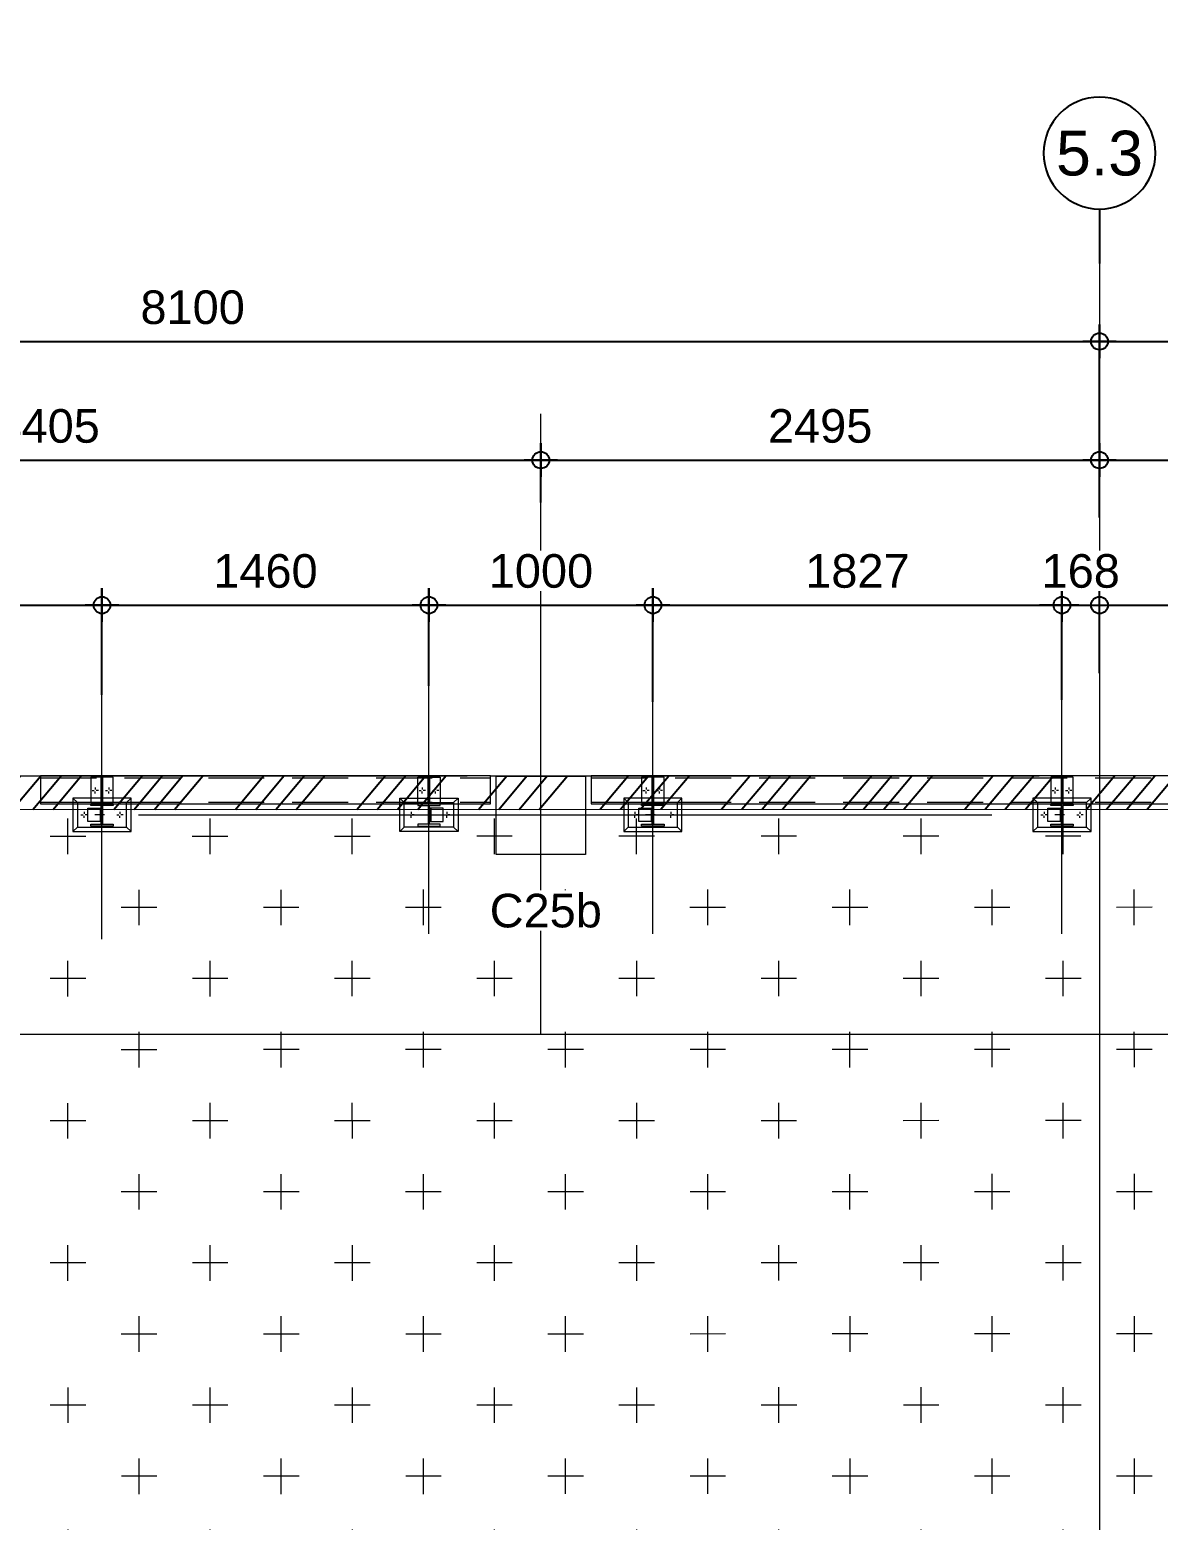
# Model space of a CAD drawing. Header units: millimetres. Extents: x 652937 to 1670132, y 1473552 to 2851037.
# Drawn here: x 663485.59 to 663490.63, y 1524610.45 to 1524617.11 of the extents above; entities that cross this region are included whole.
import ezdxf
from ezdxf.enums import TextEntityAlignment as Align

# ---------------------------------------------------------------- set-up
doc = ezdxf.new("R2010")
doc.units = ezdxf.units.MM
for name, pattern in [('Grid Line', [22.225, 12.7, -3.175, 3.175, -3.175]), ('HIDDEN', [0.375, 0.25, -0.125]), ('XKITLINE00', [0]), ('XKITLINE02', [4, 2, -2])]:
    doc.linetypes.add(name, pattern=pattern)
doc.layers.get('Defpoints').update_dxf_attribs({"color": 255})
for name, color, linetype, lineweight in [('A-FLOR-E', 2, 'Continuous', 9), ('A-WALL', 2, 'Continuous', 25), ('Bolt', 7, 'Continuous', 0), ('Part', 2, 'Continuous', 0), ('S-230-A-FLOOR', 2, 'Continuous', 9), ('S-GRID', 1, 'Continuous', 9)]:
    doc.layers.add(name, color=color, linetype=linetype, lineweight=lineweight)
for name, color, linetype in [('DIM', 1, 'Continuous'), ('Stan-Dim', 5, 'Continuous'), ('TEXT', 3, 'Continuous'), ('VPORT', 250, 'Continuous')]:
    doc.layers.add(name, color=color, linetype=linetype)
doc.styles.add('Arial', font='arial.ttf')
doc.styles.add('CKST2', font='romans.shx', dxfattribs={"width": 0.8, "height": 4})
doc.dimstyles.new('Dim-Cen', dxfattribs={"dimscale": 0.05, "dimtxt": 3, "dimasz": 1, "dimexe": 0, "dimexo": 1, "dimgap": 1.5, "dimtad": 1, "dimdec": 0, "dimlfac": 1000, "dimzin": 1, "dimdsep": 46, "dimtxsty": 'Arial', "dimblk": 'CEN1', "dimcen": 0.09, "dimclrd": 1, "dimclre": 49, "dimclrt": 3, "dimadec": 0, "dimazin": 0, "dimtfac": 1, "dimtdec": 0, "dimtix": 1, "dimtofl": 0, "dimtmove": 2, "dimatfit": 3, "dimfxl": 1, "dimtfill": 1, "dimtolj": 1, "dimtzin": 0, "dimarcsym": 1})

# ---------------------------------------------------------------- blocks, each defined once
blk = doc.blocks.new('CEN1')
at = {"color": 1}
for p, q in [((0, 1.5), (0, -1.5)), ((1.5, 0), (-1.5, 0))]:
    blk.add_line(p, q, dxfattribs=at)
at = {"color": 3}
blk.add_circle((0, 0), 0.75, dxfattribs=at)
blk = doc.blocks.new('*D53')
at = {"color": 49, "lineweight": -2, "transparency": 16777216}
for p, q in [((663483.4701, 1524614.9019), (663483.4701, 1524615.1877)), ((663487.8751, 1524614.9991), (663487.8751, 1524615.1877))]:
    blk.add_line(p, q, dxfattribs=at)
at = {"color": 1, "lineweight": -2, "transparency": 16777216}
blk.add_line((663483.5201, 1524615.1877), (663487.8251, 1524615.1877), dxfattribs=at)
at = {"layer": 'Defpoints', "color": 0, "transparency": 16777216}
for p in [(663487.8751, 1524615.1877), (663487.8751, 1524614.9491), (663483.4701, 1524614.8519)]:
    blk.add_point(p, dxfattribs=at)
at = {"color": 1, "lineweight": -2, "transparency": 16777216, "xscale": 0.05, "yscale": 0.05, "zscale": 0.05, "rotation": 180}
blk.add_blockref('CEN1', (663483.4701, 1524615.1877), dxfattribs=at)
at = {"color": 1, "lineweight": -2, "transparency": 16777216, "xscale": 0.05, "yscale": 0.05, "zscale": 0.05}
blk.add_blockref('CEN1', (663487.8751, 1524615.1877), dxfattribs=at)
at = {"color": 3, "transparency": 16777216, "insert": (663485.6726, 1524615.3393), "char_height": 0.15, "attachment_point": 5, "style": 'Arial', "bg_fill": 3, "box_fill_scale": 1.1, "bg_fill_color": 256, "bg_fill_true_color": 13158600, "bg_fill_transparency": 0}
blk.add_mtext('\\A1;4405', dxfattribs=at)
blk = doc.blocks.new('*D54')
at = {"color": 49, "lineweight": -2, "transparency": 16777216}
for p, q in [((663487.8751, 1524614.9991), (663487.8751, 1524615.1877)), ((663490.3701, 1524615.0056), (663490.3701, 1524615.1877))]:
    blk.add_line(p, q, dxfattribs=at)
at = {"color": 1, "lineweight": -2, "transparency": 16777216}
blk.add_line((663487.9251, 1524615.1877), (663490.3201, 1524615.1877), dxfattribs=at)
at = {"layer": 'Defpoints', "color": 0, "transparency": 16777216}
for p in [(663490.3701, 1524615.1877), (663487.8751, 1524614.9491), (663490.3701, 1524614.9556)]:
    blk.add_point(p, dxfattribs=at)
at = {"color": 1, "lineweight": -2, "transparency": 16777216, "xscale": 0.05, "yscale": 0.05, "zscale": 0.05, "rotation": 180}
blk.add_blockref('CEN1', (663487.8751, 1524615.1877), dxfattribs=at)
at = {"color": 1, "lineweight": -2, "transparency": 16777216, "xscale": 0.05, "yscale": 0.05, "zscale": 0.05}
blk.add_blockref('CEN1', (663490.3701, 1524615.1877), dxfattribs=at)
at = {"color": 3, "transparency": 16777216, "insert": (663489.1226, 1524615.3393), "char_height": 0.15, "attachment_point": 5, "style": 'Arial', "bg_fill": 3, "box_fill_scale": 1.1, "bg_fill_color": 256, "bg_fill_true_color": 13158600, "bg_fill_transparency": 0}
blk.add_mtext('\\A1;2495', dxfattribs=at)
blk = doc.blocks.new('*D55')
at = {"color": 49, "lineweight": -2, "transparency": 16777216}
for p, q in [((663490.3701, 1524615.0056), (663490.3701, 1524615.1877)), ((663492.4551, 1524614.8952), (663492.4551, 1524615.1877))]:
    blk.add_line(p, q, dxfattribs=at)
at = {"color": 1, "lineweight": -2, "transparency": 16777216}
blk.add_line((663490.4201, 1524615.1877), (663492.4051, 1524615.1877), dxfattribs=at)
at = {"layer": 'Defpoints', "color": 0, "transparency": 16777216}
for p in [(663492.4551, 1524615.1877), (663490.3701, 1524614.9556), (663492.4551, 1524614.8452)]:
    blk.add_point(p, dxfattribs=at)
at = {"color": 1, "lineweight": -2, "transparency": 16777216, "xscale": 0.05, "yscale": 0.05, "zscale": 0.05, "rotation": 180}
blk.add_blockref('CEN1', (663490.3701, 1524615.1877), dxfattribs=at)
at = {"color": 1, "lineweight": -2, "transparency": 16777216, "xscale": 0.05, "yscale": 0.05, "zscale": 0.05}
blk.add_blockref('CEN1', (663492.4551, 1524615.1877), dxfattribs=at)
at = {"color": 3, "transparency": 16777216, "insert": (663491.4126, 1524615.3393), "char_height": 0.15, "attachment_point": 5, "style": 'Arial', "bg_fill": 3, "box_fill_scale": 1.1, "bg_fill_color": 256, "bg_fill_true_color": 13158600, "bg_fill_transparency": 0}
blk.add_mtext('\\A1;2085', dxfattribs=at)
blk = doc.blocks.new('*D60')
at = {"color": 49, "lineweight": -2, "transparency": 16777216}
for p, q in [((663482.2702, 1524614.9198), (663482.2702, 1524615.7177)), ((663490.3702, 1524614.9313), (663490.3702, 1524615.7177))]:
    blk.add_line(p, q, dxfattribs=at)
at = {"color": 1, "lineweight": -2, "transparency": 16777216}
blk.add_line((663482.3202, 1524615.7177), (663490.3202, 1524615.7177), dxfattribs=at)
at = {"layer": 'Defpoints', "color": 0, "transparency": 16777216}
for p in [(663490.3702, 1524615.7177), (663482.2702, 1524614.8698), (663490.3702, 1524614.8813)]:
    blk.add_point(p, dxfattribs=at)
at = {"color": 1, "lineweight": -2, "transparency": 16777216, "xscale": 0.05, "yscale": 0.05, "zscale": 0.05, "rotation": 180}
blk.add_blockref('CEN1', (663482.2702, 1524615.7177), dxfattribs=at)
at = {"color": 1, "lineweight": -2, "transparency": 16777216, "xscale": 0.05, "yscale": 0.05, "zscale": 0.05}
blk.add_blockref('CEN1', (663490.3702, 1524615.7177), dxfattribs=at)
at = {"color": 3, "transparency": 16777216, "insert": (663486.3202, 1524615.8693), "char_height": 0.15, "attachment_point": 5, "style": 'Arial', "bg_fill": 3, "box_fill_scale": 1.1, "bg_fill_color": 256, "bg_fill_true_color": 13158600, "bg_fill_transparency": 0}
blk.add_mtext('\\A1;8100', dxfattribs=at)
blk = doc.blocks.new('*D61')
at = {"color": 49, "lineweight": -2, "transparency": 16777216}
for p, q in [((663490.3702, 1524614.9313), (663490.3702, 1524615.7177)), ((663493.1202, 1524614.8336), (663493.1202, 1524615.7177))]:
    blk.add_line(p, q, dxfattribs=at)
at = {"color": 1, "lineweight": -2, "transparency": 16777216}
blk.add_line((663490.4202, 1524615.7177), (663493.0702, 1524615.7177), dxfattribs=at)
at = {"layer": 'Defpoints', "color": 0, "transparency": 16777216}
for p in [(663493.1202, 1524615.7177), (663490.3702, 1524614.8813), (663493.1202, 1524614.7836)]:
    blk.add_point(p, dxfattribs=at)
at = {"color": 1, "lineweight": -2, "transparency": 16777216, "xscale": 0.05, "yscale": 0.05, "zscale": 0.05, "rotation": 180}
blk.add_blockref('CEN1', (663490.3702, 1524615.7177), dxfattribs=at)
at = {"color": 1, "lineweight": -2, "transparency": 16777216, "xscale": 0.05, "yscale": 0.05, "zscale": 0.05}
blk.add_blockref('CEN1', (663493.1202, 1524615.7177), dxfattribs=at)
at = {"color": 3, "transparency": 16777216, "insert": (663491.7452, 1524615.8693), "char_height": 0.15, "attachment_point": 5, "style": 'Arial', "bg_fill": 3, "box_fill_scale": 1.1, "bg_fill_color": 256, "bg_fill_true_color": 13158600, "bg_fill_transparency": 0}
blk.add_mtext('\\A1;2750', dxfattribs=at)
blk = doc.blocks.new('grid2')
at = {"layer": 'Stan-Dim', "color": 3}
blk.add_line((0, -4.87), (0, 0), dxfattribs=at)
blk.add_circle((0, -9.87), 5, dxfattribs=at)
at = {"layer": 'Stan-Dim', "style": 'CKST2', "width": 0.8}
blk.add_attdef('00', text='', height=4, dxfattribs=at).set_placement((0, -9.87), align=Align.MIDDLE_CENTER)
blk = doc.blocks.new('*D397')
at = {"color": 49, "lineweight": -2, "transparency": 16777216}
for p, q in [((663485.9153, 1524614.16), (663485.9153, 1524614.5401)), ((663487.3755, 1524614.18), (663487.3755, 1524614.5401))]:
    blk.add_line(p, q, dxfattribs=at)
at = {"color": 1, "lineweight": -2, "transparency": 16777216}
blk.add_line((663485.9653, 1524614.5401), (663487.3255, 1524614.5401), dxfattribs=at)
at = {"layer": 'Defpoints', "color": 0, "transparency": 16777216}
for p in [(663487.3755, 1524614.5401), (663485.9153, 1524614.11), (663487.3755, 1524614.13)]:
    blk.add_point(p, dxfattribs=at)
at = {"color": 1, "lineweight": -2, "transparency": 16777216, "xscale": 0.05, "yscale": 0.05, "zscale": 0.05, "rotation": 180}
blk.add_blockref('CEN1', (663485.9153, 1524614.5401), dxfattribs=at)
at = {"color": 1, "lineweight": -2, "transparency": 16777216, "xscale": 0.05, "yscale": 0.05, "zscale": 0.05}
blk.add_blockref('CEN1', (663487.3755, 1524614.5401), dxfattribs=at)
at = {"color": 3, "transparency": 16777216, "insert": (663486.6454, 1524614.6917), "char_height": 0.15, "attachment_point": 5, "style": 'Arial', "bg_fill": 3, "box_fill_scale": 1.1, "bg_fill_color": 256, "bg_fill_true_color": 13158600, "bg_fill_transparency": 0}
blk.add_mtext('\\A1;1460', dxfattribs=at)
blk = doc.blocks.new('*D398')
at = {"color": 49, "lineweight": -2, "transparency": 16777216}
for p, q in [((663487.3755, 1524614.18), (663487.3755, 1524614.5401)), ((663488.3759, 1524614.108), (663488.3759, 1524614.5401))]:
    blk.add_line(p, q, dxfattribs=at)
at = {"color": 1, "lineweight": -2, "transparency": 16777216}
blk.add_line((663487.4255, 1524614.5401), (663488.3259, 1524614.5401), dxfattribs=at)
at = {"layer": 'Defpoints', "color": 0, "transparency": 16777216}
for p in [(663488.3759, 1524614.5401), (663487.3755, 1524614.13), (663488.3759, 1524614.058)]:
    blk.add_point(p, dxfattribs=at)
at = {"color": 1, "lineweight": -2, "transparency": 16777216, "xscale": 0.05, "yscale": 0.05, "zscale": 0.05, "rotation": 180}
blk.add_blockref('CEN1', (663487.3755, 1524614.5401), dxfattribs=at)
at = {"color": 1, "lineweight": -2, "transparency": 16777216, "xscale": 0.05, "yscale": 0.05, "zscale": 0.05}
blk.add_blockref('CEN1', (663488.3759, 1524614.5401), dxfattribs=at)
at = {"color": 3, "transparency": 16777216, "insert": (663487.8757, 1524614.6917), "char_height": 0.15, "attachment_point": 5, "style": 'Arial', "bg_fill": 3, "box_fill_scale": 1.1, "bg_fill_color": 256, "bg_fill_true_color": 13158600, "bg_fill_transparency": 0}
blk.add_mtext('\\A1;1000', dxfattribs=at)
blk = doc.blocks.new('*D399')
at = {"color": 49, "lineweight": -2, "transparency": 16777216}
for p, q in [((663488.3759, 1524614.108), (663488.3759, 1524614.5401)), ((663490.2025, 1524614.117), (663490.2025, 1524614.5401))]:
    blk.add_line(p, q, dxfattribs=at)
at = {"color": 1, "lineweight": -2, "transparency": 16777216}
blk.add_line((663488.4259, 1524614.5401), (663490.1525, 1524614.5401), dxfattribs=at)
at = {"layer": 'Defpoints', "color": 0, "transparency": 16777216}
for p in [(663490.2025, 1524614.5401), (663490.2025, 1524614.067), (663488.3759, 1524614.058)]:
    blk.add_point(p, dxfattribs=at)
at = {"color": 1, "lineweight": -2, "transparency": 16777216, "xscale": 0.05, "yscale": 0.05, "zscale": 0.05, "rotation": 180}
blk.add_blockref('CEN1', (663488.3759, 1524614.5401), dxfattribs=at)
at = {"color": 1, "lineweight": -2, "transparency": 16777216, "xscale": 0.05, "yscale": 0.05, "zscale": 0.05}
blk.add_blockref('CEN1', (663490.2025, 1524614.5401), dxfattribs=at)
at = {"color": 3, "transparency": 16777216, "insert": (663489.2892, 1524614.6917), "char_height": 0.15, "attachment_point": 5, "style": 'Arial', "bg_fill": 3, "box_fill_scale": 1.1, "bg_fill_color": 256, "bg_fill_true_color": 13158600, "bg_fill_transparency": 0}
blk.add_mtext('\\A1;1827', dxfattribs=at)
blk = doc.blocks.new('3')
at = {"layer": 'Bolt', "color": 11, "linetype": 'XKITLINE00', "lineweight": 0}
for p, q in [((-110.425, -24.252), (-110.379, -24.252)), ((-110.355, -24.182), (-110.355, -24.228)), ((-110.355, -24.322), (-110.355, -24.275)), ((-110.285, -24.252), (-110.332, -24.252)), ((-109.882, -24.502), (-109.836, -24.502)), ((-109.882, -24.502), (-109.836, -24.502)), ((-109.812, -24.432), (-109.812, -24.478)), ((-109.812, -24.432), (-109.812, -24.478)), ((-109.812, -24.572), (-109.812, -24.525)), ((-109.812, -24.572), (-109.812, -24.525)), ((-109.742, -24.502), (-109.789, -24.502)), ((-109.742, -24.502), (-109.789, -24.502)), ((-109.882, -24.802), (-109.836, -24.802)), ((-109.882, -24.802), (-109.836, -24.802)), ((-109.812, -24.732), (-109.812, -24.778)), ((-109.812, -24.732), (-109.812, -24.778)), ((-109.812, -24.872), (-109.812, -24.825)), ((-109.812, -24.872), (-109.812, -24.825)), ((-109.742, -24.802), (-109.789, -24.802)), ((-109.742, -24.802), (-109.789, -24.802)), ((-110.425, -25.052), (-110.379, -25.052)), ((-110.355, -24.982), (-110.355, -25.028)), ((-110.355, -25.122), (-110.355, -25.075)), ((-110.285, -25.052), (-110.332, -25.052)), ((-110.425, -31.553), (-110.379, -31.553)), ((-110.355, -31.483), (-110.355, -31.53)), ((-110.355, -31.623), (-110.355, -31.576)), ((-110.285, -31.553), (-110.332, -31.553)), ((-109.882, -31.803), (-109.836, -31.803)), ((-109.882, -31.803), (-109.836, -31.803)), ((-109.812, -31.733), (-109.812, -31.78)), ((-109.812, -31.733), (-109.812, -31.78)), ((-109.812, -31.873), (-109.812, -31.826)), ((-109.812, -31.873), (-109.812, -31.826)), ((-109.742, -31.803), (-109.789, -31.803)), ((-109.742, -31.803), (-109.789, -31.803)), ((-109.882, -32.103), (-109.836, -32.103)), ((-109.882, -32.103), (-109.836, -32.103)), ((-109.812, -32.033), (-109.812, -32.08)), ((-109.812, -32.033), (-109.812, -32.08)), ((-109.812, -32.173), (-109.812, -32.126)), ((-109.812, -32.173), (-109.812, -32.126)), ((-109.742, -32.103), (-109.789, -32.103)), ((-109.742, -32.103), (-109.789, -32.103)), ((-110.425, -32.353), (-110.379, -32.353)), ((-110.355, -32.283), (-110.355, -32.33)), ((-110.355, -32.423), (-110.355, -32.376)), ((-110.285, -32.353), (-110.332, -32.353)), ((-110.425, -36.552), (-110.379, -36.552)), ((-110.355, -36.482), (-110.355, -36.529)), ((-110.355, -36.622), (-110.355, -36.576)), ((-110.285, -36.552), (-110.332, -36.552)), ((-109.882, -36.802), (-109.836, -36.802)), ((-109.882, -36.802), (-109.836, -36.802)), ((-109.812, -36.732), (-109.812, -36.779)), ((-109.812, -36.732), (-109.812, -36.779)), ((-109.812, -36.872), (-109.812, -36.826)), ((-109.812, -36.872), (-109.812, -36.826)), ((-109.742, -36.802), (-109.789, -36.802)), ((-109.742, -36.802), (-109.789, -36.802)), ((-109.882, -37.102), (-109.836, -37.102)), ((-109.882, -37.102), (-109.836, -37.102)), ((-109.812, -37.032), (-109.812, -37.079)), ((-109.812, -37.032), (-109.812, -37.079)), ((-109.812, -37.172), (-109.812, -37.126)), ((-109.812, -37.172), (-109.812, -37.126)), ((-109.742, -37.102), (-109.789, -37.102)), ((-109.742, -37.102), (-109.789, -37.102)), ((-110.425, -37.352), (-110.379, -37.352)), ((-110.355, -37.282), (-110.355, -37.329)), ((-110.355, -37.422), (-110.355, -37.376)), ((-110.285, -37.352), (-110.332, -37.352)), ((-110.425, -45.69), (-110.379, -45.69)), ((-110.355, -45.62), (-110.355, -45.667)), ((-110.355, -45.76), (-110.355, -45.714)), ((-110.285, -45.69), (-110.332, -45.69)), ((-109.812, -45.87), (-109.812, -45.917)), ((-109.812, -45.87), (-109.812, -45.917)), ((-109.882, -45.94), (-109.836, -45.94)), ((-109.882, -45.94), (-109.836, -45.94)), ((-109.882, -46.24), (-109.836, -46.24)), ((-109.882, -46.24), (-109.836, -46.24)), ((-109.812, -46.01), (-109.812, -45.964)), ((-109.812, -46.01), (-109.812, -45.964)), ((-109.812, -46.17), (-109.812, -46.217)), ((-109.812, -46.17), (-109.812, -46.217)), ((-109.742, -45.94), (-109.789, -45.94)), ((-109.742, -45.94), (-109.789, -45.94)), ((-109.742, -46.24), (-109.789, -46.24)), ((-109.742, -46.24), (-109.789, -46.24)), ((-110.425, -46.49), (-110.379, -46.49)), ((-110.355, -46.42), (-110.355, -46.467)), ((-110.355, -46.56), (-110.355, -46.514)), ((-110.285, -46.49), (-110.332, -46.49)), ((-109.812, -46.31), (-109.812, -46.264)), ((-109.812, -46.31), (-109.812, -46.264))]:
    blk.add_line(p, q, dxfattribs=at)
at = {"layer": 'Bolt', "color": 11, "linetype": 'XKITLINE02', "lineweight": 0}
for p, q in [((-110.453, -24.637), (-110.453, -24.612)), ((-110.355, -24.706), (-110.355, -24.492)), ((-110.258, -24.637), (-110.258, -24.612)), ((-110.39, -24.667), (-110.39, -24.637)), ((-110.32, -24.667), (-110.32, -24.637)), ((-110.39, -31.938), (-110.39, -31.968)), ((-110.355, -31.898), (-110.355, -32.113)), ((-110.32, -31.938), (-110.32, -31.968)), ((-110.453, -31.968), (-110.453, -31.993)), ((-110.258, -31.968), (-110.258, -31.993)), ((-110.453, -36.937), (-110.453, -36.912)), ((-110.355, -37.007), (-110.355, -36.792)), ((-110.258, -36.937), (-110.258, -36.912)), ((-110.39, -36.967), (-110.39, -36.937)), ((-110.32, -36.967), (-110.32, -36.937)), ((-110.453, -46.075), (-110.453, -46.05)), ((-110.39, -46.105), (-110.39, -46.075)), ((-110.355, -46.145), (-110.355, -45.93)), ((-110.32, -46.105), (-110.32, -46.075)), ((-110.258, -46.075), (-110.258, -46.05))]:
    blk.add_line(p, q, dxfattribs=at)
at = {"layer": 'Part', "color": 251, "linetype": 'HIDDEN', "lineweight": 0, "ltscale": 5}
for p, q in [((-110.072, -23.277), (-110.072, -33.328)), ((-109.527, -23.277), (-109.527, -33.328)), ((-110.072, -35.578), (-110.072, -56.603)), ((-109.527, -35.578), (-109.527, -56.603))]:
    blk.add_line(p, q, dxfattribs=at)
at = {"layer": 'Part', "color": 2, "lineweight": 0}
for p, q in [((-110.63, -24.102), (-110.73, -24.002)), ((-109.98, -24.002), (-110.08, -24.102)), ((-110.205, -24.612), (-110.505, -24.612)), ((-110.73, -25.302), (-110.63, -25.202)), ((-110.08, -25.202), (-109.98, -25.302)), ((-110.73, -31.303), (-110.63, -31.403)), ((-110.08, -31.403), (-109.98, -31.303)), ((-110.205, -31.993), (-110.505, -31.993)), ((-110.63, -32.503), (-110.73, -32.603)), ((-109.98, -32.603), (-110.08, -32.503)), ((-110.63, -36.402), (-110.73, -36.302)), ((-109.98, -36.302), (-110.08, -36.402)), ((-110.205, -36.912), (-110.505, -36.912)), ((-110.73, -37.602), (-110.63, -37.502)), ((-110.08, -37.502), (-109.98, -37.602)), ((-110.63, -45.54), (-110.73, -45.44)), ((-109.98, -45.44), (-110.08, -45.54)), ((-110.205, -46.05), (-110.505, -46.05)), ((-110.73, -46.74), (-110.63, -46.64)), ((-110.08, -46.64), (-109.98, -46.74))]:
    blk.add_line(p, q, dxfattribs=at)
at = {"layer": 'Part', "color": 11, "linetype": 'XKITLINE02', "lineweight": 0}
for p, q in [((-110.205, -24.637), (-110.505, -24.637)), ((-109.962, -24.637), (-109.962, -24.667)), ((-109.962, -31.968), (-109.962, -31.938)), ((-110.205, -31.968), (-110.505, -31.968)), ((-110.205, -36.937), (-110.505, -36.937)), ((-109.962, -36.937), (-109.962, -36.967)), ((-110.205, -46.075), (-110.505, -46.075)), ((-109.962, -46.075), (-109.962, -46.105))]:
    blk.add_line(p, q, dxfattribs=at)
at = {"layer": 'Part', "color": 2, "linetype": 'XKITLINE02', "lineweight": 0}
for p, q in [((-109.512, -24.637), (-110.08, -24.637)), ((-110.08, -24.637), (-109.512, -24.637)), ((-109.512, -24.667), (-110.08, -24.667)), ((-110.08, -24.667), (-109.512, -24.667)), ((-109.512, -31.938), (-110.08, -31.938)), ((-110.08, -31.938), (-109.512, -31.938)), ((-109.512, -31.968), (-110.08, -31.968)), ((-110.08, -31.968), (-109.512, -31.968)), ((-109.512, -36.937), (-110.08, -36.937)), ((-110.08, -36.937), (-109.512, -36.937)), ((-109.512, -36.967), (-110.08, -36.967)), ((-110.08, -36.967), (-109.512, -36.967)), ((-109.512, -46.075), (-110.08, -46.075)), ((-110.08, -46.075), (-109.512, -46.075)), ((-109.512, -46.105), (-110.08, -46.105)), ((-110.08, -46.105), (-109.512, -46.105))]:
    blk.add_line(p, q, dxfattribs=at)
at = {"layer": 'Part', "color": 4, "lineweight": 0}
for points in [[(-109.487, -33.328), (-109.487, -23.277), (-110.112, -23.277), (-110.112, -33.328)], [(-109.487, -56.603), (-109.487, -35.578), (-110.112, -35.578), (-110.112, -56.603)]]:
    blk.add_lwpolyline(points, close=True, dxfattribs=at)
at = {"layer": 'Part', "color": 2, "lineweight": 0}
for points in [[(-109.98, -24.402), (-109.98, -24.002), (-110.73, -24.002), (-110.73, -25.302), (-109.98, -25.302), (-109.98, -24.902)], [(-110.505, -24.637), (-110.505, -24.337), (-110.205, -24.337), (-110.205, -24.637)], [(-109.98, -32.203), (-109.98, -32.603), (-110.73, -32.603), (-110.73, -31.303), (-109.98, -31.303), (-109.98, -31.703)], [(-110.505, -31.968), (-110.505, -32.268), (-110.205, -32.268), (-110.205, -31.968)], [(-109.98, -36.702), (-109.98, -36.302), (-110.73, -36.302), (-110.73, -37.602), (-109.98, -37.602), (-109.98, -37.202)], [(-110.505, -36.937), (-110.505, -36.637), (-110.205, -36.637), (-110.205, -36.937)], [(-109.98, -45.84), (-109.98, -45.44), (-110.73, -45.44), (-110.73, -46.74), (-109.98, -46.74), (-109.98, -46.34)], [(-110.505, -46.075), (-110.505, -45.775), (-110.205, -45.775), (-110.205, -46.075)]]:
    blk.add_lwpolyline(points, dxfattribs=at)
for points in [[(-110.08, -25.202), (-110.08, -24.102), (-110.63, -24.102), (-110.63, -25.202)], [(-110.565, -24.402), (-110.565, -24.637), (-110.145, -24.637), (-110.145, -24.402), (-110.105, -24.402), (-110.105, -24.902), (-110.145, -24.902), (-110.145, -24.667), (-110.565, -24.667), (-110.565, -24.902), (-110.605, -24.902), (-110.605, -24.402)], [(-110.08, -31.403), (-110.08, -32.503), (-110.63, -32.503), (-110.63, -31.403)], [(-110.565, -32.203), (-110.565, -31.968), (-110.145, -31.968), (-110.145, -32.203), (-110.105, -32.203), (-110.105, -31.703), (-110.145, -31.703), (-110.145, -31.938), (-110.565, -31.938), (-110.565, -31.703), (-110.605, -31.703), (-110.605, -32.203)], [(-110.08, -37.502), (-110.08, -36.402), (-110.63, -36.402), (-110.63, -37.502)], [(-110.565, -36.702), (-110.565, -36.937), (-110.145, -36.937), (-110.145, -36.702), (-110.105, -36.702), (-110.105, -37.202), (-110.145, -37.202), (-110.145, -36.967), (-110.565, -36.967), (-110.565, -37.202), (-110.605, -37.202), (-110.605, -36.702)], [(-110.08, -46.64), (-110.08, -45.54), (-110.63, -45.54), (-110.63, -46.64)], [(-110.565, -45.84), (-110.565, -46.075), (-110.145, -46.075), (-110.145, -45.84), (-110.105, -45.84), (-110.105, -46.34), (-110.145, -46.34), (-110.145, -46.105), (-110.565, -46.105), (-110.565, -46.34), (-110.605, -46.34), (-110.605, -45.84)]]:
    blk.add_lwpolyline(points, close=True, dxfattribs=at)
at = {"layer": 'Part', "color": 2, "linetype": 'XKITLINE02', "lineweight": 0}
for points in [[(-110.08, -24.902), (-109.512, -24.902), (-109.512, -24.402), (-110.08, -24.402)], [(-110.08, -31.703), (-109.512, -31.703), (-109.512, -32.203), (-110.08, -32.203)], [(-110.08, -37.202), (-109.512, -37.202), (-109.512, -36.702), (-110.08, -36.702)], [(-110.08, -46.34), (-109.512, -46.34), (-109.512, -45.84), (-110.08, -45.84)]]:
    blk.add_lwpolyline(points, dxfattribs=at)
at = {"layer": 'Part', "color": 2, "linetype": 'HIDDEN', "lineweight": 0}
for points in [[(-109.98, -24.902), (-109.98, -24.402)], [(-109.98, -31.703), (-109.98, -32.203)], [(-109.98, -37.202), (-109.98, -36.702)], [(-109.98, -46.34), (-109.98, -45.84)]]:
    blk.add_lwpolyline(points, dxfattribs=at)
blk = doc.blocks.new('*D2388')
at = {"color": 49, "lineweight": -2, "transparency": 16777216}
for p, q in [((663490.2025, 1524614.1919), (663490.2025, 1524614.5401)), ((663492.0304, 1524614.1919), (663492.0304, 1524614.5401))]:
    blk.add_line(p, q, dxfattribs=at)
at = {"color": 1, "lineweight": -2, "transparency": 16777216}
blk.add_line((663490.2525, 1524614.5401), (663491.9804, 1524614.5401), dxfattribs=at)
at = {"layer": 'Defpoints', "color": 0, "transparency": 16777216}
for p in [(663492.0304, 1524614.5401), (663490.2025, 1524614.1419), (663492.0304, 1524614.1419)]:
    blk.add_point(p, dxfattribs=at)
at = {"color": 1, "lineweight": -2, "transparency": 16777216, "xscale": 0.05, "yscale": 0.05, "zscale": 0.05, "rotation": 180}
blk.add_blockref('CEN1', (663490.2025, 1524614.5401), dxfattribs=at)
at = {"color": 1, "lineweight": -2, "transparency": 16777216, "xscale": 0.05, "yscale": 0.05, "zscale": 0.05}
blk.add_blockref('CEN1', (663492.0304, 1524614.5401), dxfattribs=at)
at = {"color": 3, "transparency": 16777216, "insert": (663491.1165, 1524614.6917), "char_height": 0.15, "attachment_point": 5, "style": 'Arial', "bg_fill": 3, "box_fill_scale": 1.1, "bg_fill_color": 256, "bg_fill_true_color": 13158600, "bg_fill_transparency": 0}
blk.add_mtext('\\A1;1828', dxfattribs=at)
blk = doc.blocks.new('*D2389')
at = {"color": 49, "lineweight": -2, "transparency": 16777216}
for p, q in [((663482.2703, 1524614.2238), (663482.2703, 1524614.5401)), ((663485.9153, 1524614.1397), (663485.9153, 1524614.5401))]:
    blk.add_line(p, q, dxfattribs=at)
at = {"color": 1, "lineweight": -2, "transparency": 16777216}
blk.add_line((663482.3203, 1524614.5401), (663485.8653, 1524614.5401), dxfattribs=at)
at = {"layer": 'Defpoints', "color": 0, "transparency": 16777216}
for p in [(663485.9153, 1524614.5401), (663482.2703, 1524614.1738), (663485.9153, 1524614.0897)]:
    blk.add_point(p, dxfattribs=at)
at = {"color": 1, "lineweight": -2, "transparency": 16777216, "xscale": 0.05, "yscale": 0.05, "zscale": 0.05, "rotation": 180}
blk.add_blockref('CEN1', (663482.2703, 1524614.5401), dxfattribs=at)
at = {"color": 1, "lineweight": -2, "transparency": 16777216, "xscale": 0.05, "yscale": 0.05, "zscale": 0.05}
blk.add_blockref('CEN1', (663485.9153, 1524614.5401), dxfattribs=at)
at = {"color": 3, "transparency": 16777216, "insert": (663484.0928, 1524614.6917), "char_height": 0.15, "attachment_point": 5, "style": 'Arial', "bg_fill": 3, "box_fill_scale": 1.1, "bg_fill_color": 256, "bg_fill_true_color": 13158600, "bg_fill_transparency": 0}
blk.add_mtext('\\A1;3645', dxfattribs=at)
blk = doc.blocks.new('*D4460')
at = {"color": 1, "lineweight": -2, "transparency": 16777216}
for p, q in [((663490.1525, 1524614.5401), (663490.1025, 1524614.5401)), ((663490.4203, 1524614.5401), (663490.4703, 1524614.5401))]:
    blk.add_line(p, q, dxfattribs=at)
at = {"color": 49, "lineweight": -2, "transparency": 16777216}
for p, q in [((663490.2025, 1524614.2366), (663490.2025, 1524614.5401)), ((663490.3703, 1524614.2366), (663490.3703, 1524614.5401))]:
    blk.add_line(p, q, dxfattribs=at)
at = {"layer": 'Defpoints', "color": 0, "transparency": 16777216}
for p in [(663490.3703, 1524614.5401), (663490.2025, 1524614.1866), (663490.3703, 1524614.1866)]:
    blk.add_point(p, dxfattribs=at)
at = {"color": 1, "lineweight": -2, "transparency": 16777216, "xscale": 0.05, "yscale": 0.05, "zscale": 0.05}
blk.add_blockref('CEN1', (663490.2025, 1524614.5401), dxfattribs=at)
at = {"color": 1, "lineweight": -2, "transparency": 16777216, "xscale": 0.05, "yscale": 0.05, "zscale": 0.05, "rotation": 180}
blk.add_blockref('CEN1', (663490.3703, 1524614.5401), dxfattribs=at)
at = {"color": 3, "transparency": 16777216, "insert": (663490.2864, 1524614.6917), "char_height": 0.15, "attachment_point": 5, "style": 'Arial', "bg_fill": 3, "box_fill_scale": 1.1, "bg_fill_color": 256, "bg_fill_true_color": 13158600, "bg_fill_transparency": 0}
blk.add_mtext('\\A1;168', dxfattribs=at)

msp = doc.modelspace()

# ---------------------------------------------------------------- hatches: boundary and pattern name
at = {"layer": 'A-FLOR-E'}
h = msp.add_hatch(dxfattribs=at)
h.set_pattern_fill('CROSS', color=250, scale=0.05, angle=210.769)
h.set_pattern_definition([(90.0083, (663482.27438, 1524585.80472), (-0.317546, 0.317454), [0.15875, -0.47625]), (180.0083, (663482.35374, 1524585.8841), (-0.317454, -0.317546), [0.15875, -0.47625])])
h.paths.add_polyline_path([(663482.9233, 1524600.9022), (663482.9231, 1524601.7023), (663483.6729, 1524601.7024), (663483.6731, 1524600.9023)], flags=16)
h.paths.add_polyline_path([(663491.0829, 1524602.253), (663491.0832, 1524602.3472), (663492.4327, 1524602.3473), (663492.4327, 1524605.3175), (663492.4327, 1524613.6288), (663480.7207, 1524613.6361), (663480.7231, 1524597.0633), (663485.4679, 1524597.0724), (663485.4679, 1524602.2523)])
at = {"layer": 'TEXT'}
h = msp.add_hatch(dxfattribs=at)
h.set_pattern_fill('ANSI34', color=250, scale=0.021831, angle=305.769)
h.set_pattern_definition([(230.0083, (663488.8553, 1524590.21465), (0.318622, -0.267277), []), (230.0083, (663488.75766, 1524590.2061), (0.318622, -0.267277), []), (230.0083, (663488.66, 1524590.19753), (0.318622, -0.267277), []), (230.0083, (663488.56236, 1524590.18897), (0.318622, -0.267277), [])])
h.paths.add_polyline_path([(663480.7224, 1524597.0722), (663480.7207, 1524613.6271), (663492.4307, 1524613.6289), (663492.4324, 1524597.074)], flags=16)
h.paths.add_polyline_path([(663480.5724, 1524596.9222), (663480.5716, 1524613.778), (663492.5811, 1524613.7782), (663492.582, 1524596.9224)])
at = {"layer": 'VPORT'}
h = msp.add_hatch(dxfattribs=at)
h.set_pattern_fill('ANGLE', color=6)
h.set_pattern_definition([(235.288, (663627.358, 1524790.5456), (5.74185, -3.9776), [5.08, -1.905]), (325.288, (663627.358, 1524790.5456), (3.9776, 5.74185), [5.08, -1.905])])
h.paths.add_polyline_path([(663617.8537, 1524792.0691), (663619.0867, 1524791.215), (663617.3783, 1524788.7489), (663616.1453, 1524789.603)])
edge = h.paths.add_edge_path(flags=16)
edge.add_line((663617.5126, 1524790.4806), (663617.7194, 1524790.3374))
edge = h.paths.add_edge_path(flags=16)
edge.add_line((663617.5444, 1524790.3056), (663617.6876, 1524790.5124))
h.paths.add_polyline_path([(663612.4437, 1524784.2591), (663613.6767, 1524783.405), (663611.9683, 1524780.9389), (663610.7353, 1524781.793)])
edge = h.paths.add_edge_path(flags=16)
edge.add_line((663612.1026, 1524782.6706), (663612.3094, 1524782.5274))
edge = h.paths.add_edge_path(flags=16)
edge.add_line((663612.1344, 1524782.4956), (663612.2776, 1524782.7024))
h.paths.add_polyline_path([(663604.7567, 1524773.1621), (663605.9897, 1524772.308), (663604.2813, 1524769.8419), (663603.0483, 1524770.696)])
edge = h.paths.add_edge_path(flags=16)
edge.add_line((663604.4156, 1524771.5736), (663604.6224, 1524771.4304))
edge = h.paths.add_edge_path(flags=16)
edge.add_line((663604.4474, 1524771.3986), (663604.5906, 1524771.6054))
h.paths.add_polyline_path([(663599.8027, 1524766.0101), (663601.0357, 1524765.156), (663599.3273, 1524762.6899), (663598.0943, 1524763.544)])
edge = h.paths.add_edge_path(flags=16)
edge.add_line((663599.4616, 1524764.4216), (663599.6684, 1524764.2784))
edge = h.paths.add_edge_path(flags=16)
edge.add_line((663599.4934, 1524764.2466), (663599.6366, 1524764.4534))
h.paths.add_polyline_path([(663592.6837, 1524755.7351), (663593.9167, 1524754.881), (663592.2083, 1524752.4149), (663590.9753, 1524753.269)])
edge = h.paths.add_edge_path(flags=16)
edge.add_line((663592.3426, 1524754.1466), (663592.5494, 1524754.0034))
edge = h.paths.add_edge_path(flags=16)
edge.add_line((663592.3744, 1524753.9716), (663592.5176, 1524754.1784))
h.paths.add_polyline_path([(663585.2817, 1524745.0491), (663586.5147, 1524744.195), (663584.8063, 1524741.7289), (663583.5733, 1524742.583)])
edge = h.paths.add_edge_path(flags=16)
edge.add_line((663584.9406, 1524743.4606), (663585.1474, 1524743.3174))
edge = h.paths.add_edge_path(flags=16)
edge.add_line((663584.9724, 1524743.2856), (663585.1156, 1524743.4924))
h.paths.add_polyline_path([(663578.7897, 1524735.6781), (663580.0227, 1524734.824), (663578.3143, 1524732.3579), (663577.0813, 1524733.212)])
edge = h.paths.add_edge_path(flags=16)
edge.add_line((663578.4486, 1524734.0896), (663578.6554, 1524733.9464))
edge = h.paths.add_edge_path(flags=16)
edge.add_line((663578.4804, 1524733.9146), (663578.6236, 1524734.1214))
h.paths.add_polyline_path([(663572.2977, 1524726.3071), (663573.5307, 1524725.453), (663571.8223, 1524722.9869), (663570.5893, 1524723.841)])
edge = h.paths.add_edge_path(flags=16)
edge.add_line((663571.9566, 1524724.7186), (663572.1634, 1524724.5754))
edge = h.paths.add_edge_path(flags=16)
edge.add_line((663571.9884, 1524724.5436), (663572.1316, 1524724.7504))
h.paths.add_polyline_path([(663565.8057, 1524716.9351), (663567.0387, 1524716.081), (663565.3303, 1524713.6149), (663564.0973, 1524714.469)])
edge = h.paths.add_edge_path(flags=16)
edge.add_line((663565.4646, 1524715.3466), (663565.6714, 1524715.2034))
edge = h.paths.add_edge_path(flags=16)
edge.add_line((663565.4964, 1524715.1716), (663565.6396, 1524715.3784))
h.paths.add_polyline_path([(663559.3147, 1524707.5641), (663560.5477, 1524706.71), (663558.8393, 1524704.2439), (663557.6063, 1524705.098)])
edge = h.paths.add_edge_path(flags=16)
edge.add_line((663558.9736, 1524705.9756), (663559.1804, 1524705.8324))
edge = h.paths.add_edge_path(flags=16)
edge.add_line((663559.0054, 1524705.8006), (663559.1486, 1524706.0074))
h.paths.add_polyline_path([(663552.8227, 1524698.1931), (663554.0557, 1524697.339), (663552.3473, 1524694.8729), (663551.1143, 1524695.727)])
edge = h.paths.add_edge_path(flags=16)
edge.add_line((663552.4816, 1524696.6046), (663552.6884, 1524696.4614))
edge = h.paths.add_edge_path(flags=16)
edge.add_line((663552.5134, 1524696.4296), (663552.6566, 1524696.6364))
h.paths.add_polyline_path([(663546.3307, 1524688.8221), (663547.5637, 1524687.968), (663545.8553, 1524685.5019), (663544.6223, 1524686.356)])
edge = h.paths.add_edge_path(flags=16)
edge.add_line((663545.9896, 1524687.2336), (663546.1964, 1524687.0904))
edge = h.paths.add_edge_path(flags=16)
edge.add_line((663546.0214, 1524687.0586), (663546.1646, 1524687.2654))
h.paths.add_polyline_path([(663539.8387, 1524679.4511), (663541.0717, 1524678.597), (663539.3633, 1524676.1309), (663538.1303, 1524676.985)])
edge = h.paths.add_edge_path(flags=16)
edge.add_line((663539.4976, 1524677.8626), (663539.7044, 1524677.7194))
edge = h.paths.add_edge_path(flags=16)
edge.add_line((663539.5294, 1524677.6876), (663539.6726, 1524677.8944))
h.paths.add_polyline_path([(663533.3477, 1524670.0801), (663534.5807, 1524669.226), (663532.8723, 1524666.7599), (663531.6393, 1524667.614)])
edge = h.paths.add_edge_path(flags=16)
edge.add_line((663533.0066, 1524668.4916), (663533.2134, 1524668.3484))
edge = h.paths.add_edge_path(flags=16)
edge.add_line((663533.0384, 1524668.3166), (663533.1816, 1524668.5234))
h.paths.add_polyline_path([(663526.8557, 1524660.7091), (663528.0887, 1524659.855), (663526.3803, 1524657.3889), (663525.1473, 1524658.243)])
edge = h.paths.add_edge_path(flags=16)
edge.add_line((663526.5146, 1524659.1206), (663526.7214, 1524658.9774))
edge = h.paths.add_edge_path(flags=16)
edge.add_line((663526.5464, 1524658.9456), (663526.6896, 1524659.1524))
h.paths.add_polyline_path([(663520.3637, 1524651.3381), (663521.5967, 1524650.484), (663519.8883, 1524648.0179), (663518.6553, 1524648.872)])
edge = h.paths.add_edge_path(flags=16)
edge.add_line((663520.0226, 1524649.7496), (663520.2294, 1524649.6064))
edge = h.paths.add_edge_path(flags=16)
edge.add_line((663520.0544, 1524649.5746), (663520.1976, 1524649.7814))
h.paths.add_polyline_path([(663513.8717, 1524641.9671), (663515.1047, 1524641.113), (663513.3963, 1524638.6469), (663512.1633, 1524639.501)])
edge = h.paths.add_edge_path(flags=16)
edge.add_line((663513.5306, 1524640.3786), (663513.7374, 1524640.2354))
edge = h.paths.add_edge_path(flags=16)
edge.add_line((663513.5624, 1524640.2036), (663513.7056, 1524640.4104))
h.paths.add_polyline_path([(663507.3807, 1524632.5961), (663508.6137, 1524631.742), (663506.9053, 1524629.2759), (663505.6723, 1524630.13)])
edge = h.paths.add_edge_path(flags=16)
edge.add_line((663507.0396, 1524631.0076), (663507.2464, 1524630.8644))
edge = h.paths.add_edge_path(flags=16)
edge.add_line((663507.0714, 1524630.8326), (663507.2146, 1524631.0394))
h.paths.add_polyline_path([(663500.8887, 1524623.2251), (663502.1217, 1524622.371), (663500.4133, 1524619.9049), (663499.1803, 1524620.759)])
edge = h.paths.add_edge_path(flags=16)
edge.add_line((663500.5476, 1524621.6366), (663500.7544, 1524621.4934))
edge = h.paths.add_edge_path(flags=16)
edge.add_line((663500.5794, 1524621.4616), (663500.7226, 1524621.6684))
h.paths.add_polyline_path([(663494.3967, 1524613.8531), (663495.6297, 1524612.999), (663493.9213, 1524610.5329), (663492.6883, 1524611.387)])
edge = h.paths.add_edge_path(flags=16)
edge.add_line((663494.0556, 1524612.2646), (663494.2624, 1524612.1214))
edge = h.paths.add_edge_path(flags=16)
edge.add_line((663494.0874, 1524612.0896), (663494.2306, 1524612.2964))
h.paths.add_polyline_path([(663487.2787, 1524603.5781), (663488.5117, 1524602.724), (663486.8033, 1524600.2579), (663485.5703, 1524601.112)])
edge = h.paths.add_edge_path(flags=16)
edge.add_line((663486.9376, 1524601.9896), (663487.1444, 1524601.8464))
edge = h.paths.add_edge_path(flags=16)
edge.add_line((663486.9694, 1524601.8146), (663487.1126, 1524602.0214))
h.paths.add_polyline_path([(663481.4137, 1524595.1111), (663482.6467, 1524594.257), (663480.9383, 1524591.7909), (663479.7053, 1524592.645)])
edge = h.paths.add_edge_path(flags=16)
edge.add_line((663481.0726, 1524593.5226), (663481.2794, 1524593.3794))
edge = h.paths.add_edge_path(flags=16)
edge.add_line((663481.1044, 1524593.3476), (663481.2476, 1524593.5544))

# ---------------------------------------------------------------- linework, layer by layer
at = {"layer": 'A-WALL', "color": 250, "linetype": 'HIDDEN', "lineweight": 13, "ltscale": 8}
for p, q in [((663485.9153, 1524613.049), (663485.9153, 1524614.2128)), ((663487.3755, 1524613.0716), (663487.3755, 1524614.2354)), ((663488.3749, 1524613.0716), (663488.3749, 1524614.2354))]:
    msp.add_line(p, q, dxfattribs=at)
at = {"layer": 'A-WALL', "color": 253, "linetype": 'HIDDEN', "lineweight": 13, "ltscale": 8}
for points in [[(663485.5455, 1524613.7782), (663487.6504, 1524613.7782)], [(663488.1006, 1524613.7782), (663492.3054, 1524613.7782)]]:
    msp.add_lwpolyline(points, dxfattribs=at)
at = {"layer": 'A-WALL', "color": 2, "lineweight": 13}
msp.add_lwpolyline([(663487.6504, 1524613.7782), (663488.1006, 1524613.7782)], dxfattribs=at)
msp.add_lwpolyline([(663492.4327, 1524613.6288), (663492.4327, 1524597.0724), (663480.7231, 1524597.0724), (663480.7207, 1524613.6271)], close=True, dxfattribs=at)
at = {"layer": 'S-230-A-FLOOR', "color": 11, "linetype": 'HIDDEN', "ltscale": 5}
msp.add_lwpolyline([(663488.0754, 1524613.427), (663487.6754, 1524613.427), (663487.6753, 1524613.777), (663488.0753, 1524613.777)], close=True, dxfattribs=at)
at = {"layer": 'S-GRID', "linetype": 'Grid Line'}
msp.add_line((663490.37, 1524616.0767), (663490.3731, 1524594.8148), dxfattribs=at)
at = {"layer": 'S-GRID', "color": 251, "linetype": 'Grid Line', "ltscale": 0.8}
msp.add_line((663487.8755, 1524612.6223), (663487.8751, 1524615.3946), dxfattribs=at)
at = {"layer": 'S-GRID', "color": 251, "linetype": 'Grid Line', "ltscale": 0.3}
msp.add_line((663489.8891, 1524613.6023), (663482.4166, 1524613.6012), dxfattribs=at)
at = {"layer": 'S-GRID', "linetype": 'Grid Line'}
msp.add_lwpolyline([(663496.5291, 1524612.6223), (663463.0996, 1524612.6223)], dxfattribs=at)

# ---------------------------------------------------------------- block references
ref = msp.add_blockref('grid2', (663490.3703, 1524616.0652), dxfattribs=dict(xscale=-0.05, yscale=0.05, zscale=0.05, rotation=180))
ref.add_attrib('00', '5.3', dxfattribs={"layer": 'Stan-Dim', "height": 0.2, "style": 'Arial'}).set_placement((663490.3703, 1524616.5587), align=Align.MIDDLE)

# ---------------------------------------------------------------- next in the draw order: texts
at = {"layer": 'DIM', "color": 3, "insert": (663487.8973, 1524613.1749), "char_height": 0.15, "attachment_point": 5, "rotation": 0.00831, "style": 'Arial', "bg_fill": 3, "box_fill_scale": 1.1, "bg_fill_color": 256, "bg_fill_true_color": 13158600, "bg_fill_transparency": 0}
msp.add_mtext('\\A1;C25b', dxfattribs=at)

# ---------------------------------------------------------------- next in the draw order: dimensions: what is measured, and where the dimension line sits
at = {"color": 4}
for base, p1, p2, picture, middle in [((663487.8751, 1524615.1877), (663483.4701, 1524614.8519), (663487.8751, 1524614.9491), '*D53', (663485.6726, 1524615.3393)), ((663487.3755, 1524614.5401), (663485.9153, 1524614.11), (663487.3755, 1524614.13), '*D397', (663486.6454, 1524614.6917))]:
    dim = msp.add_linear_dim(base=base, p1=p1, p2=p2, dimstyle='Dim-Cen', dxfattribs=at)
    dim.commit()
    dim.dimension.update_dxf_attribs({"geometry": picture, "text_midpoint": middle})

# ---------------------------------------------------------------- next in the draw order: block references
at = {"xscale": 0.2, "yscale": 0.2, "zscale": 0.2, "rotation": 90}
msp.add_blockref('3', (663480.9849, 1524635.6746), dxfattribs=at)

# ---------------------------------------------------------------- next in the draw order: dimensions: what is measured, and where the dimension line sits
at = {"color": 4}
for base, p1, p2, picture, middle in [((663490.3701, 1524615.1877), (663487.8751, 1524614.9491), (663490.3701, 1524614.9556), '*D54', (663489.1226, 1524615.3393)), ((663485.9153, 1524614.5401), (663482.2703, 1524614.1738), (663485.9153, 1524614.0897), '*D2389', (663484.0928, 1524614.6917)), ((663488.3759, 1524614.5401), (663487.3755, 1524614.13), (663488.3759, 1524614.058), '*D398', (663487.8757, 1524614.6917))]:
    dim = msp.add_linear_dim(base=base, p1=p1, p2=p2, dimstyle='Dim-Cen', dxfattribs=at)
    dim.commit()
    dim.dimension.update_dxf_attribs({"geometry": picture, "text_midpoint": middle})

# ---------------------------------------------------------------- next in the draw order: dimensions: what is measured, and where the dimension line sits
dim = msp.add_linear_dim(base=(663492.4551, 1524615.1877), p1=(663490.3701, 1524614.9556), p2=(663492.4551, 1524614.8452), dimstyle='Dim-Cen', dxfattribs=at)
dim.commit()
dim.dimension.update_dxf_attribs({"geometry": '*D55', "text_midpoint": (663491.4126, 1524615.3393)})

# ---------------------------------------------------------------- next in the draw order: dimensions: what is measured, and where the dimension line sits
dim = msp.add_linear_dim(base=(663490.3702, 1524615.7177), p1=(663482.2702, 1524614.8698), p2=(663490.3702, 1524614.8813), dimstyle='Dim-Cen', dxfattribs=at)
dim.commit()
dim.dimension.update_dxf_attribs({"geometry": '*D60', "text_midpoint": (663486.3202, 1524615.8693)})

# ---------------------------------------------------------------- next in the draw order: dimensions: what is measured, and where the dimension line sits
dim = msp.add_linear_dim(base=(663493.1202, 1524615.7177), p1=(663490.3702, 1524614.8813), p2=(663493.1202, 1524614.7836), dimstyle='Dim-Cen', dxfattribs=at)
dim.commit()
dim.dimension.update_dxf_attribs({"geometry": '*D61', "text_midpoint": (663491.7452, 1524615.8693)})

# ---------------------------------------------------------------- next in the draw order: dimensions: what is measured, and where the dimension line sits
dim = msp.add_linear_dim(base=(663490.2025, 1524614.5401), p1=(663488.3759, 1524614.058), p2=(663490.2025, 1524614.067), dimstyle='Dim-Cen', dxfattribs=at)
dim.commit()
dim.dimension.update_dxf_attribs({"geometry": '*D399', "text_midpoint": (663489.2892, 1524614.6917)})

# ---------------------------------------------------------------- next in the draw order: linework, layer by layer
at = {"layer": 'A-WALL', "color": 250, "linetype": 'HIDDEN', "lineweight": 13, "ltscale": 8}
msp.add_line((663490.2025, 1524613.0716), (663490.2025, 1524614.2354), dxfattribs=at)

# ---------------------------------------------------------------- next in the draw order: dimensions: what is measured, and where the dimension line sits
at = {"color": 4}
dim = msp.add_linear_dim(base=(663492.0304, 1524614.5401), p1=(663490.2025, 1524614.1419), p2=(663492.0304, 1524614.1419), dimstyle='Dim-Cen', dxfattribs=at)
dim.commit()
dim.dimension.update_dxf_attribs({"geometry": '*D2388', "text_midpoint": (663491.1165, 1524614.6917)})

# ---------------------------------------------------------------- next in the draw order: dimensions: what is measured, and where the dimension line sits
dim = msp.add_linear_dim(base=(663490.3703, 1524614.5401), p1=(663490.2025, 1524614.1866), p2=(663490.3703, 1524614.1866), dimstyle='Dim-Cen', dxfattribs=at)
dim.commit()
dim.dimension.update_dxf_attribs({"geometry": '*D4460', "text_midpoint": (663490.2864, 1524614.6917)})

doc.saveas('drawing.dxf')
